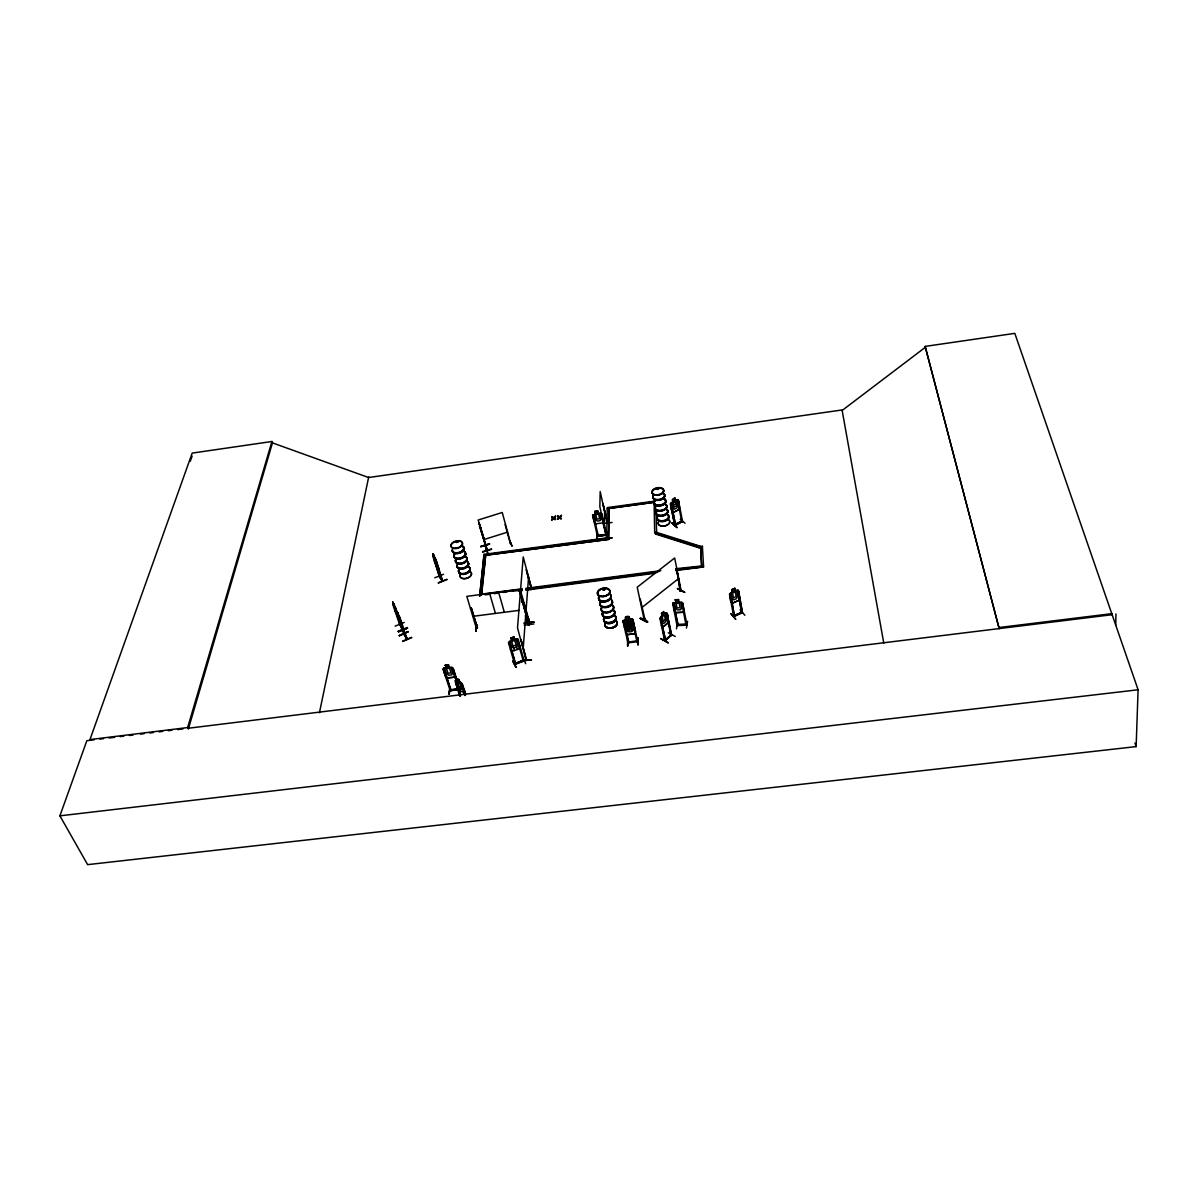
<?xml version="1.0" encoding="UTF-8"?>
<svg xmlns="http://www.w3.org/2000/svg" width="1198" height="1198" viewBox="0 0 1198 1198"><rect width="100%" height="100%" fill="white"/><g stroke="black" fill="none" stroke-linecap="round" stroke-linejoin="round"><path stroke-width="1.5" d="M602.564 539.444L611.849 538.022L605.649 539.01M607.73 523.286L602.908 503.669L607.686 523.301M626.015 619.411C622.705 616.116 630.927 614.709 629.264 619.156L631.631 618.692L622.87 620.729L627.947 642.892L637.935 641.634M634.401 626.299L633.937 628.935L626.12 629.923L624.398 627.572M627.692 639.013L627.677 646.156L627.692 639.358M624.248 622.211L623.319 622.571L624.248 622.211L628.965 642.517M622.87 620.804L626.135 619.561L625.566 616.94M598.401 535.581L606.547 534.473L597.443 535.476M606.862 534.997L606.802 532.062M607.251 534.982L607.251 532.062M605.649 534.368L605.903 535.326L601.351 515.574L602.19 515.26M606.637 535.221L597.473 536.434L592.606 515.05L600.632 512.969L601.71 513.822M742.356 611.998L741.592 612.418M742.475 612.732L738.792 592.007L737.983 592.366L741.712 613.151L741.562 612.388M598.251 535.596L598.311 536.375L593.894 516.413L593.04 516.533M603.283 520.261L602.894 522.882L595.72 523.811M597.428 533.05L596.918 539.295L597.383 533.065M595.466 513.687L594.912 511.246L597.982 510.812L598.461 513.418M654.063 501.228L607.266 507.608L606.697 539.04M608.509 538.786L609.018 508.446L608.644 539.399L483.917 555.468L608.644 539.399M742.311 612.552L734.374 615.532M604.346 526.701L604.646 511.426M94.238 739.81L86.84 740.708L59.9 815.838L87.619 864.642L1136.138 746.609L1138.1 689.778L1014.811 333.358L925.155 346.402L999.162 628.591L925.155 346.402M1115.727 625.071L1115.967 613.93M510.797 543.682L510.603 542.979M533.904 623.963L524.17 625.101M668.065 622.96L668.184 619.83L668.065 622.96L662.629 627.378L661.401 625.431M526.686 659.604L526.027 659.08L526.236 660.398L517.521 627.872L520.366 592.471L529.172 625.311L523.406 604.795M529.112 623.993L529.291 625.161M524.08 603.987L529.022 622.78L523.601 602.235M531.897 588.892L531.613 588.068L531.238 588.802M529.022 622.151L528.917 621.537M526.626 570.892L531.867 589.326L526.91 589.446L536.39 587.829M531.807 589.386L523.212 556.935L520.516 590.494L529.486 622.136M531.642 588.143L531.358 589.461L526.132 569.709M525.398 615.637L526.955 621.852L528.019 621.448M527.764 624.428L528.183 617.943M527.809 624.817L528.123 617.913M528.348 624.742L528.692 618.213M528.543 624.517L529.022 623.873M520.651 640.301L521.04 639.642L526.296 660.412M523.226 648.163L525.907 612.612M526.057 610.621L528.588 576.897M457.202 681.333L452.979 667.9L451.646 667.121L443.934 668.035L443.17 669.053L445.222 675.672L447.139 677.993L454.866 677.155L455.09 674.594M519.513 648.627L517.865 639.193L516.712 638.609L509.345 641.319L508.476 642.622L514.706 664.411L515.469 663.093M519.857 645.797L519.618 648.672L512.19 651.353L510.408 649.286M477.268 627.647L476.205 627.318L476.579 628.007M471.368 608.434L470.5 608.554L471.398 608.21L477.448 627.932M476.519 624.562L475.891 631.391L476.594 624.892M484.037 554.345L479.679 596.185L484.037 554.345L606.727 537.902L607.281 532.107M481.326 595.331L485.684 555.243L481.701 594.118M682.561 521.639L674.729 525.533L670.371 503.909L677.319 499.536L678.382 500.06L679.146 509.42L673.066 512.415M679.566 506.619L679.281 509.524L673.081 512.579L671.629 510.528L670.82 506.23L678.772 502.336M640.166 618.438C644.898 617.344 654.408 627.273 640.166 618.438L647.294 622.136M668.035 642.982L660.862 638.519M460.481 689.404L459.448 693.058L459.852 689.105M459.523 692.983L460.107 689.449M459.747 689.734L459.104 689.449M459.059 689.763L450.044 690.437M454.866 677.155L447.154 677.918M602.789 522.807L603.178 520.261M450.059 687.038L448.906 694.181L450.029 687.098M464.584 690.707L464.524 692.893L458.804 690.153L457.142 687.367L455 680.704L457.277 681.078L456.393 681.273L452.604 669.562L453.503 669.472L457.232 681.093M450.388 686.664L449.31 694.076M458.864 689.749C456.917 687.278 449.025 691.875 449.879 689.674M453.503 669.472L452.559 669.817M450.912 689.614L458.729 688.985M459.867 689.644L450.104 690.737L451.152 690.333M685.945 625.236L686.035 624.158L686.169 624.922M686.454 628.037L687.577 621.268M448.576 664.965L445.282 665.234L448.576 664.965L449.295 667.541L451.227 668.11L452.709 672.722L451.706 674.878L448.621 675.208L446.345 673.411L444.832 668.798L446.225 667.795L445.416 665.309M675.687 612.522L674.01 610.067L675.627 612.612L683.414 612.298L683.953 609.677M677.903 625.536L673.965 604.855L673.006 605.125L673.92 605.08M682.066 604.526L682.98 604.481L682.066 604.526L686.05 625.221M443.949 667.96L443.05 669.038L450.208 690.707M444.533 670.685L443.619 670.775L444.533 670.685L451.002 690.587M676.466 628.83L677.574 622.032M678.008 624.532L686.933 624.188M442.661 580.925L436.147 560.08L433.032 555.078M675.627 612.612L683.414 612.223M678.607 599.614L675.268 599.764L678.607 599.614L679.011 602.265M679.101 602.175L680.853 602.968L681.782 607.7L680.524 609.797L677.424 609.917L675.373 607.955L674.429 603.223L675.912 602.309L675.417 599.764L675.912 602.384M442.017 580.701L439.636 576.223M433.122 557.025L439.501 576.852L433.077 555.408M734.838 588.428L732.053 589.656L732.487 592.216L729.537 594.403L730.66 601.201L732.173 603.328L739.076 600.198L738.342 590.494M732.173 603.328L739.136 600.258L739.63 597.323M625.521 632.379L627.213 634.715L635.015 633.592L633.892 624.278M635.015 633.667L635.494 631.047M404.46 634.446L397.451 615.053M403.951 634.116L403.876 633.922M402.333 629.384L402.094 628.68M400.042 624.158L399.877 625.146L393.004 605.17M658.016 489.353L658.196 488.499M657.807 494.774L657.552 494.759M657.058 488.874L657.837 488.574L657.103 488.799M657.193 488.769L658.151 489.308M513.133 661.221L516.113 667.331L512.729 661.431M319.432 712.72L368.699 476.969M672.063 522.942L677.095 527.629L672.123 522.882M677.02 527.554L672.078 523.286M604.331 589.102L603.058 589.371L604.735 589.581M603.867 595.646L604.151 596.125M603.193 589.745L603.822 588.907M681.542 521.31L674.414 524.664L675.313 524.215M674.564 525.383L682.441 521.429L681.617 520.98M730.915 613.496L735.797 619.381L730.96 613.81M399.907 624.428L403.007 629.684L395.924 608.584L392.944 603.208L400.297 624.922M487.361 550.541L479.065 523.077L479.679 524.604M524.035 660.218L514.646 663.662M524.245 660.937L523.226 661.311M271.931 441.493L272.455 442.871L188.341 729.043L187.637 727.56L271.931 441.493L192.189 453.099L89.97 739.57L187.637 727.56M397.032 612.867L400.147 618.078L399.428 616.7M741.502 612.403L742.101 611.849L733.326 616.536M733.206 615.787L734.284 615.577M733.311 615.712L741.397 612.642M733.476 616.401L734.494 616.281L730.9 595.75L729.911 595.915L730.9 595.75M456.827 547.815L455.989 548.235M439.561 576.268L433.167 555.138M529.216 625.221L529.082 624.443M190.257 461.26L192.129 456.153M486.717 550.286L487.182 551.365L478.167 520.007L502.247 512.489L510.797 543.952M479.5 526.266L487.257 550.556M485.19 546.063L485.325 545.24M671.569 634.431L670.7 635.584L667.226 614.574L671.749 635.12M665.429 639.582L665.534 640.376L661.011 619.71L664.89 640.81L670.865 635.195L665.339 639.627M462.638 688.101L462.039 689.524L457.891 685.915L452.604 669.562M680.299 590.809L681.003 589.985L680.434 590.494M680.105 590.344L680.449 591.333L680.898 590.599M681.153 590.779L674.684 557.983L637.216 587.215L644.239 620.07L644.599 618.587M662.105 615.922L661.131 617.719L662.12 622.466L663.677 623.544L665.818 621.762L666.552 618.797L665.579 614.065L664.246 614.155L663.782 611.459L661.491 613.361L662.105 615.952M632.17 624.428L630.957 626.659L627.842 627.048L625.73 625.251M523.93 660.248L522.987 660.323L523.945 659.963M514.721 663.647L514.945 664.411L524.155 660.937L518 639.193M517.506 641.02L518.479 640.9L517.506 641.02L523.421 661.281L522.927 660.293M514.736 664.141L524.05 660.727M509.809 643.835L515.604 664.156L509.914 644.045L508.94 644.15L509.914 644.045M514.526 663.407L515.619 663.512M670.431 503.954L671.15 502.576M604.646 589.745L604.062 588.892M657.672 488.604L657.582 489.383M660.877 638.923L668.424 642.712M647.579 621.912L640.436 618.168M456.258 542.35L457.965 541.691M627.707 642.203L637.77 640.66M407.035 638.489L404.19 633.982L407.2 639.178L407.021 638.369M406.347 638.19L407.035 638.699M442.391 580.311L439.337 576.343M442.631 580.985L439.232 576.148M675.522 500.42L675.043 497.949L672.392 499.252L672.677 507.862L674.384 509.18L676.855 507.952L677.798 505.331L676.93 500.719L675.447 500.554M671.629 635.225L664.89 640.81M665.189 639.343L664.486 639.927M664.635 640.571L659.993 618.677L660.532 617.135C665.234 610.695 668.709 611.849 668.095 619.875M665.534 640.316L661.011 619.71M451.077 690.617L444.563 670.431M644.779 618.872L643.895 619.156L644.644 618.797M643.82 619.216L644.943 619.546L640.301 599.105M732.427 592.156L731.094 593.669L731.903 598.446L733.73 599.824L736.5 598.596L737.639 595.9L736.845 591.138L735.213 590.943L734.778 588.368M675.612 525.128L671.554 505.077L675.447 524.934M559.361 517.401L557.549 519.213L559.361 517.401L561.263 518.704L559.766 517.027L561.353 515.35L559.87 517.431L561.263 518.704M553.491 518.195L551.679 520.007L553.491 518.195L555.393 519.498L553.91 517.836L555.513 516.143L554.015 518.225L555.393 519.498M561.458 515.754L559.526 517.192L561.353 515.35M555.602 516.548L553.671 517.985L555.513 516.143M623.978 625.641L625.027 624.607L632.739 623.559L633.997 624.308M624.098 625.656L627.123 624.233L626.554 621.702M686.888 624.428L678.038 624.742M677.933 624.802L677.02 625.581L672.647 603.268L681.392 602.01L682.62 602.938L687.038 625.161L677.199 625.566M557.444 518.809L559.017 517.147L557.609 515.859L559.436 516.787M557.549 519.213L559.017 517.147M511.516 640.616L510.183 642.023L511.516 646.665L513.657 648.073L516.593 646.98L517.611 644.419L516.293 639.777L514.481 639.522M551.589 519.603L553.162 517.955L551.754 516.667L553.581 517.581M551.679 520.007L553.162 517.955M699.138 547.845L700.066 546.138L656.504 532.361L654.677 532.616L700.186 546.767L699.138 547.845L655.561 534.038L656.504 532.361L655.561 534.038M484.995 545.659L486.882 550.676M604.002 589.985L602.864 589.82L604.556 589.641M672.752 603.373L673.68 602.474M658.586 489.113L657.627 489.473M636.752 640.795L637.022 641.814L632.379 621.178L633.308 621.073L632.379 621.178M637.74 640.945L637.725 641.739L632.903 619.471L635.374 631.047M628.815 642.802L628.651 641.784M403.726 634.071L406.916 639.358L398.11 614.694L400.626 620.834M461.32 682.875L462.383 684.118L459.583 682.141L458.909 679.521L456.453 678.397M462.668 685.87L465.318 694.211M455.584 680.224L461.38 682.86M459.613 695.813L455.569 682.261L460.526 695.903M460.287 696.128L456.243 682.575M526.835 620.864L527.824 620.729M526.925 621.103L527.704 620.968M527.06 621.822L528.004 621.672M457.516 542.29L456.483 542.469M477.074 627.482L476.34 627.587M477.298 628.186L476.385 628.321L466.816 596.364L519.048 589.536L522.283 601.276M449.804 689.719L450.807 689.614M675.298 636.482L668.229 632.784M664.635 640.675L671.329 634.97M662.659 627.243L667.915 622.885M670.97 635.719L667.496 614.709M664.336 614.2L665.938 612.867M455.719 680.254L459.867 695.589M684.612 592.456L677.364 588.458L684.582 592.022M680.15 591.198L676.87 570.383L680.509 591.258M641.649 607.745L678.682 578.514M515.964 667.331L513.088 660.892M925.23 347.375L842.059 410.525M676.885 624.562L677.903 624.532M676.99 624.562L687.068 624.922M625.775 625.446L627.243 624.383M626.135 619.486L624.652 620.534L626.824 630.133L628.95 631.9L632.05 631.496L633.263 629.264L631.121 619.71L629.264 619.081L628.785 616.446M681.647 521.01L681.632 521.834M526.641 660.293L521.04 639.642M665.04 640.78L664.516 639.852M734.329 616.386L730.735 595.556M644.374 618.662L644.928 619.516M680.674 590.674L676.87 570.383M505.107 524.589L510.378 543.787M682.575 521.669L678.382 500.06M603.388 589.326L603.957 589.85M660.652 510.677L661.416 510.543M671.359 635.015L666.792 613.032M457.396 542.365C457.711 540.523 455.554 542.874 458.055 541.96M524.065 661.011L523.811 659.993M680.254 519.198L685.061 523.226M671.719 505.227L670.82 505.436L674.818 525.488M682.695 521.534L681.812 521.984L677.978 501.872L678.697 501.513M627.677 645.782L627.752 638.968M740.079 609.812L744.871 615.278M733.58 615.922L733.64 616.73L742.386 612.777L738.432 590.404L735.347 590.869L734.868 588.233L731.888 589.551L732.367 592.186M738.387 590.554L737.294 590.015L730.451 593.04L729.642 594.388L733.715 616.671M737.983 592.366L738.971 592.186M411.588 637.321L402.543 641.185M402.723 641.499L411.753 637.621M399.773 624.652L402.753 628.845M398.26 631.316L407.23 627.482M407.515 628.111L398.23 631.286M398.545 631.96L407.5 628.066L398.38 631.66M399.278 635.494L408.278 631.616L399.428 635.898M399.248 635.614L408.278 631.616M397.886 613.077L406.991 638.729M398.635 616.94L396.134 612.927M400.417 622.346C396.164 612.747 404.415 631.616 402.318 624.517M395.115 626.135L404.16 622.451M402.258 624.622L400.117 618.063M404.43 634.491L392.674 601.935L394.037 604.556M446.989 579.547L438.154 582.977L446.839 579.308M393.798 603.597L394.621 606.023M396.942 612.223L397.077 613.301L393.603 604.316M396.418 611.369L393.932 605.26L395.325 607.191M395.939 608.599L395.22 607.236M438.603 568.436C428.06 549.403 440.924 574.711 438.154 566.489M434.799 577.795L443.545 574.276M435.578 558.747L438.453 568.361M434.005 555.288L442.332 581.195L439.127 576.448M681.797 521.265L675.088 524.26M510.707 638.145L513.882 636.962L510.707 638.145L514.361 650.544M511.756 641.439L514.706 640.361M513.088 646.081L516.038 645.003M525.697 663.692L522.777 657.672M509.689 540.792L512.115 546.288L509.809 541.107M482.539 551.694L491.45 548.969M479.455 524.619L480.937 528.348M480.383 527.165L487.496 551.275M481.296 531.043L483.692 537.992L481.207 530.849M483.108 536.165L483.588 538.022M483.767 539.609L507.608 532.122M489.473 543.697L480.608 546.483L489.578 544.102M489.548 543.967L480.727 546.887M684.657 592.336L677.529 588.757M741.697 613.121L738.148 592.546M514.631 663.707L522.882 660.353M597.517 535.431L597.473 536.434M686.813 625.206L686.798 624.173M602.789 523.481L612.043 522.508M598.146 535.641L597.338 535.746M597.577 536.225L606.742 534.952L606.383 534.233M612.792 507.488L618.198 506.739M621.792 506.26L636.198 504.298M639.792 503.804L654.183 501.842M654.093 502.306L607.251 508.686L654.108 502.306L654.677 532.616M551.754 516.667L553.671 517.985M557.609 515.859L559.526 517.192M602.474 538.935L611.759 537.662M605.649 538.965L611.834 537.977M484.217 554.944L495.193 553.476M498.862 552.982L504.343 552.248M508.012 551.754L539.13 547.591M542.784 547.097L557.429 545.135M561.098 544.641L566.594 543.907M570.248 543.413L575.744 542.679M579.398 542.185L594.043 540.223M597.712 539.744L606.937 538.426M526.88 589.296L536.375 588.023M521.564 601.71L522.448 601.591L521.549 601.935M626.554 621.777L629.893 621.253L630.358 623.888L632.215 624.577M626.674 621.852L629.804 621.433M632.739 623.559L630.462 623.859M627.363 625.206L629.549 627.198L631.78 624.532L630.328 627.677L633.173 630.373L629.744 628.321L628.456 630.987L627.378 631.061L628.965 627.887L626.195 625.266L630.552 624.802M700.501 546.273L702.477 546.647L700.62 546.902L701.699 567.178L700.62 546.902M476.49 628.052L477.343 627.947M524.23 623.005L534.038 622.106L524.23 623.065M475.95 631.331L476.579 624.547M634.91 633.517L627.213 634.715M522.148 588.802L481.461 594.133L485.34 594.253M525.847 588.323L660.832 570.667M675.627 568.736L701.639 565.965M490.881 593.534L494.579 593.04M500.135 592.321L505.676 591.587M509.375 591.108L513.073 590.629M518.614 589.895L522.313 589.416M527.854 588.697L540.792 587.005M544.491 586.511L550.047 585.792M553.746 585.313L559.286 584.579M562.985 584.1L568.526 583.381M572.225 582.887L577.765 582.168M581.464 581.689L587.02 580.955M590.719 580.476L596.26 579.757M599.958 579.263L605.499 578.544M609.198 578.065L614.754 577.331M618.438 576.852L623.993 576.118M627.692 575.639L633.233 574.92M636.932 574.426L640.63 573.947M644.329 573.468L651.727 572.494M655.411 572.015L659.11 571.536M675.747 569.35L679.446 568.87M683.145 568.391L686.843 567.912M692.384 567.178L696.083 566.699M485.04 594.852L488.739 594.373M494.295 593.639L497.994 593.16M503.534 592.426L507.248 591.947M512.789 591.228L522.043 590.015M525.757 589.521L657.163 572.345M675.672 569.934L703.585 566.924L675.792 570.562M518.509 591.108L522.223 590.629M525.922 590.135L655.441 573.213M472.851 616.341L519.063 610.366M521.37 660.637L531.448 659.739L521.385 660.697M627.393 625.042L630.507 624.637M626.12 629.849L633.937 628.935M638.07 644.853L637.89 637.725M999.117 627.527L1112.088 613.631M99.793 739.121L103.492 738.672M109.033 737.983L114.589 737.309M120.144 736.62L123.843 736.171M129.384 735.482L133.083 735.033M140.48 734.119L144.179 733.67M149.735 732.981L153.434 732.532M158.99 731.843L162.688 731.394M168.229 730.705L171.928 730.256M177.484 729.582L183.039 728.893M188.58 728.204L1112.073 614.709M59.9 815.838L1138.1 689.778M433.601 556.201L433.107 553.79M636.782 641.05L636.917 641.829M402.633 629.759L399.368 623.993M404.04 634.566L394.891 606.862M606.682 537.543L607.042 538.381M393.423 604.406L392.779 601.89M655.441 533.424L699.018 547.231M665.863 612.837L666.807 613.166M598.461 513.358L600.168 513.957L601.201 518.524L600.123 520.696L597.263 521.085L595.286 519.348L594.238 514.796L595.586 513.762L595.032 511.306M272.455 442.871L368.595 477.523L842.074 409.971L883.765 643.086M677.304 499.641L678.308 500.135M661.491 613.361L662.195 615.967L659.903 618.707M631.631 618.692L632.903 619.531M600.632 512.969L601.8 513.717L607.356 538.336M442.227 581.12L434.11 556.995L436.491 562.97M557.699 516.263L559.122 517.551M551.859 517.057L553.266 518.345M559.451 517.806L560.529 518.809M553.596 518.599L554.674 519.603M510.513 649.241L512.28 651.308M445.237 675.582L447.198 677.903M607.221 523.556L600.198 491.539L599.839 506.724L607.042 538.681M595.72 523.885L594.103 521.609L592.606 514.99M661.476 625.476L662.749 627.288M730.765 601.141L732.218 603.223M434.035 555.408L432.957 553.686L437.09 564.887L437.015 563.764M433.661 555.258L434.29 556.216M392.839 603.253L393.558 604.496M397.601 612.957L398.2 614.26L396.852 611.354L397.811 613.121M399.144 618.348L401.27 622.765L401.135 621.702M481.401 530.864L482 532.451M491.554 549.313L482.659 552.113M1134.97 743.074L1136.138 746.609M482.524 534.578L482.315 533.305M445.282 665.234L446.21 667.87M481.985 532.631L481.087 530.025M462.233 685.346L465.423 695.349M465.183 695.574L458.909 679.521M462.383 684.043L465.573 693.986M471.398 608.21L477.433 628.156M489.623 593.384L495.448 613.421M498.608 592.216L504.343 612.268M513.837 636.902L517.296 649.451M487.915 553.461L485.939 548.25L487.975 553.776M522.912 603.552L528.842 625.356M526.746 620.878L526.925 621.822M529.202 621.298L529.441 622.136M673.965 604.855L678.113 625.506M682.516 602.908L683.833 609.737M674.983 498.069L675.507 500.599M702.372 546.033L703.585 566.924M534.023 622.151L524.32 623.439M531.433 659.784L521.474 661.071M656.07 510.977L656.624 532.99M464.42 690.737L464.45 692.773M637.815 637.71L637.95 644.928M611.714 600.722A6.334 4.028 -13.1 0 1 610.246 606.098A6.334 4.028 -13.1 0 1 602.22 607.131A6.334 4.028 -13.1 0 1 600.932 602.115M611.714 600.348A6.424 4.088 -13.1 0 1 610.231 605.799A6.424 4.088 -13.1 0 1 602.085 606.847A6.424 4.088 -13.1 0 1 600.767 601.77M612.867 605.649A6.334 4.043 -13.1 0 1 611.399 611.04A6.334 4.043 -13.1 0 1 603.373 612.073A6.334 4.043 -13.1 0 1 602.085 607.042M612.777 605.23A6.334 4.043 -13.1 0 1 611.309 610.621A6.334 4.043 -13.1 0 1 603.283 611.654A6.334 4.043 -13.1 0 1 601.98 606.622M610.411 594.702A6.454 4.073 -13.1 0 1 605.649 601.516A6.454 4.073 -13.1 0 1 598.79 597.203M610.516 599.06A6.349 4.028 -13.1 0 1 611.145 604.226A6.349 4.028 -13.1 0 1 603.358 606.577A6.349 4.028 -13.1 0 1 600.063 602.235M610.426 595.077A6.364 4.028 -13.1 0 1 605.709 601.785A6.364 4.028 -13.1 0 1 598.955 597.547M611.654 600.063A6.424 4.088 -13.1 0 1 610.156 605.514A6.424 4.088 -13.1 0 1 602.01 606.562A6.424 4.088 -13.1 0 1 600.707 601.471M610.351 594.418A6.454 4.073 -13.1 0 1 605.574 601.216A6.454 4.073 -13.1 0 1 598.715 596.918M610.201 594.118A6.364 4.013 -13.1 0 1 606.293 600.632A6.364 4.013 -13.1 0 1 598.491 597.682M615.383 616.641A6.275 4.043 -13.1 0 1 613.93 622.017A6.29 4.043 -13.1 0 1 605.978 623.035A6.29 4.043 -13.1 0 1 604.676 618.003A6.275 4.043 -13.1 0 0 605.978 623.035A6.275 4.043 -13.1 0 0 613.93 622.017A6.29 4.043 -13.1 0 0 615.383 616.626M615.383 616.266A6.379 4.103 -13.1 0 1 613.93 621.732A6.379 4.103 -13.1 0 1 605.844 622.765A6.379 4.103 -13.1 0 1 604.526 617.659M616.431 621.073A6.29 4.058 -13.1 0 1 614.978 626.479A6.29 4.058 -13.1 0 1 607.012 627.497A6.29 4.058 -13.1 0 1 605.709 622.436A6.379 4.103 -13.1 0 1 604.466 617.374M616.371 620.953A6.26 4.043 -13.1 0 1 614.933 626.344A6.26 4.043 -13.1 0 1 606.997 627.348A6.26 4.043 -13.1 0 1 605.709 622.316A6.379 4.103 -13.1 0 0 613.855 621.448A6.379 4.103 -13.1 0 0 615.323 615.982M612.912 605.948A6.304 4.028 -13.1 0 1 611.459 611.309A6.304 4.028 -13.1 0 1 603.463 612.343A6.304 4.028 -13.1 0 1 602.16 607.326M616.446 621.283A6.26 4.043 -13.1 0 1 615.008 626.659A6.29 4.058 -13.1 0 1 607.057 627.677A6.29 4.058 -13.1 0 1 605.754 622.616A6.26 4.043 -13.1 0 0 607.072 627.647A6.26 4.043 -13.1 0 0 615.008 626.659A6.29 4.058 -13.1 0 0 616.461 621.253A6.26 4.043 -13.1 0 1 615.008 626.644A6.26 4.043 -13.1 0 1 607.072 627.647A6.26 4.043 -13.1 0 1 605.784 622.631M614.11 610.71A6.394 4.088 -13.1 0 1 612.642 616.176A6.394 4.088 -13.1 0 1 604.526 617.21A6.394 4.088 -13.1 0 1 603.223 612.118M614.11 611.085A6.304 4.043 -13.1 0 1 612.657 616.461A6.304 4.043 -13.1 0 1 604.661 617.494A6.304 4.043 -13.1 0 1 603.373 612.448M614.05 610.426A6.394 4.088 -13.1 0 1 612.567 615.892A6.394 4.088 -13.1 0 1 604.466 616.925A6.394 4.088 -13.1 0 1 603.148 611.819M613.9 610.141A6.304 4.043 -13.1 0 1 612.433 615.532A6.304 4.043 -13.1 0 1 604.436 616.551A6.304 4.043 -13.1 0 1 603.148 611.519M465.648 553.596A5.975 3.549 -16.5 0 1 459.448 559.047A5.975 3.549 -16.5 0 1 454.446 555.108M464.345 552.143A5.975 3.549 -16.5 0 1 465.168 552.787M464.315 551.784A6.05 3.594 -16.5 0 1 464.015 556.83A6.05 3.594 -16.5 0 1 456.064 558.553A6.05 3.594 -16.5 0 1 454.985 553.805M465.648 556.471A5.975 3.564 -16.5 0 1 465.693 561.158A5.975 3.564 -16.5 0 1 458.34 563.36A5.975 3.564 -16.5 0 1 455.749 559.436M465.588 556.366A5.945 3.549 -16.5 0 1 465.648 561.038A5.945 3.549 -16.5 0 1 458.31 563.24A5.945 3.549 -16.5 0 1 455.734 559.316M462.698 546.348A6.08 3.594 -16.4 0 1 460.002 552.757A6.08 3.594 -16.4 0 1 452.305 550.361M464.075 551.23A5.975 3.549 -16.5 0 1 464.135 555.902A5.975 3.549 -16.5 0 1 456.767 558.118A5.975 3.549 -16.5 0 1 454.177 554.195M462.742 546.707A5.99 3.534 -16.4 0 1 460.077 553.027A5.99 3.534 -16.4 0 1 452.485 550.661M464.24 551.499A6.05 3.594 -16.5 0 1 464.285 556.246A6.05 3.594 -16.5 0 1 456.812 558.478A6.05 3.594 -16.5 0 1 454.192 554.509M462.623 546.078A6.08 3.594 -16.4 0 1 459.912 552.473A6.08 3.594 -16.4 0 1 452.23 550.077M463.297 546.438A5.99 3.534 -16.4 0 1 459.059 552.368A5.99 3.534 -16.4 0 1 452.215 549.762M461.335 545.375A5.99 3.534 -16.4 0 1 462.458 545.794M468.897 567.448A5.93 3.564 -16.5 0 1 468.628 572.449A5.93 3.564 -16.5 0 1 460.826 574.127A5.93 3.564 -16.5 0 1 459.762 569.424M468.867 567.103A6.005 3.609 -16.5 0 1 468.927 571.865A6.005 3.609 -16.5 0 1 461.529 574.082A6.005 3.609 -16.5 0 1 458.909 570.083M460.361 574.666A5.93 3.579 -16.5 0 0 462.937 578.619A5.93 3.579 -16.5 0 0 470.245 576.433A5.93 3.579 -16.5 0 0 470.17 571.716A5.9 3.564 -16.5 0 1 470.2 576.313A5.9 3.564 -16.5 0 1 462.922 578.499A5.9 3.564 -16.5 0 1 460.346 574.561M465.827 557.16A5.945 3.549 -16.5 0 1 465.887 561.832A5.945 3.549 -16.5 0 1 458.549 564.033A5.945 3.549 -16.5 0 1 455.974 560.11M465.767 556.86A5.975 3.564 -16.5 0 1 465.812 561.562A5.975 3.564 -16.5 0 1 458.46 563.764A5.975 3.564 -16.5 0 1 455.869 559.825M468.119 562.401A6.02 3.609 -16.5 0 1 463.881 568.436A6.02 3.609 -16.5 0 1 456.962 565.755M468.628 566.564A5.93 3.564 -16.5 0 1 468.703 571.251A5.93 3.564 -16.5 0 1 461.395 573.453A5.93 3.564 -16.5 0 1 458.804 569.514M468.133 562.761A5.945 3.564 -16.5 0 1 463.955 568.691A5.945 3.564 -16.5 0 1 457.142 566.055M468.777 566.819A6.005 3.609 -16.5 0 1 468.852 571.581A6.005 3.609 -16.5 0 1 461.44 573.812A6.005 3.609 -16.5 0 1 458.819 569.814M468.029 562.132A6.035 3.609 -16.5 0 1 463.791 568.151A6.035 3.609 -16.5 0 1 456.887 565.471M466.052 561.038A6.035 3.609 -16.5 0 1 467.19 561.473M467.864 561.862A5.945 3.564 -16.5 0 1 462.937 567.987A5.945 3.564 -16.5 0 1 457.187 564.168M665.654 500.674A5.945 3.519 -11.3 0 1 659.334 506.005A5.945 3.519 -11.3 0 1 654.902 501.288M664.096 499.296A5.945 3.519 -11.3 0 1 665.04 499.895M664.096 498.937A6.02 3.564 -11.3 0 1 664.561 503.744A6.02 3.564 -11.3 0 1 656.609 505.466A6.02 3.564 -11.3 0 1 654.767 500.944M665.968 504.568A5.93 3.534 -11.3 0 1 664.77 509.27A5.93 3.534 -11.3 0 1 657.223 510.288A5.93 3.534 -11.3 0 1 655.815 505.945M665.923 504.343A5.945 3.534 -11.3 0 1 664.725 509.03A5.945 3.534 -11.3 0 1 657.178 510.063A5.945 3.534 -11.3 0 1 655.77 505.721M664.591 494.774A6.035 3.564 -11.3 0 1 658.166 500.18A6.035 3.564 -11.3 0 1 653.659 495.403M663.018 493.381A6.035 3.564 -11.3 0 1 663.977 493.995M663.917 498.368A5.945 3.519 -11.3 0 1 664.381 503.115A5.945 3.519 -11.3 0 1 656.534 504.822A5.945 3.519 -11.3 0 1 654.722 500.36M664.576 495.133A5.96 3.519 -11.3 0 1 659.005 500.375A5.96 3.519 -11.3 0 1 653.224 496.676M663.018 493.756A5.96 3.519 -11.3 0 1 663.977 494.355M664.036 498.653A6.02 3.564 -11.3 0 1 664.516 503.459A6.02 3.564 -11.3 0 1 656.549 505.182A6.02 3.564 -11.3 0 1 654.707 500.659M662.958 493.097A6.035 3.564 -11.3 0 1 663.422 497.904A6.035 3.564 -11.3 0 1 655.456 499.641A6.035 3.564 -11.3 0 1 653.614 495.118M662.838 492.812A5.96 3.519 -11.3 0 1 663.303 497.559A5.96 3.519 -11.3 0 1 655.426 499.267A5.96 3.519 -11.3 0 1 653.614 494.819M668.08 515.559A5.9 3.534 -11.2 0 1 663.947 521.459A5.9 3.534 -11.2 0 1 657.447 517.85M668.095 515.2A5.975 3.594 -11.2 0 1 664.65 520.995A5.975 3.594 -11.2 0 1 657.133 518.494M668.978 520.097A5.9 3.549 -11.2 0 1 664.845 526.027A5.9 3.549 -11.2 0 1 658.346 522.403M668.948 519.917A5.9 3.549 -11.2 0 1 664.8 525.847A5.9 3.549 -11.2 0 1 658.316 522.223M665.085 504.433A5.915 3.519 -11.3 0 1 665.549 509.18A5.915 3.519 -11.3 0 1 657.747 510.872A5.915 3.519 -11.3 0 1 655.935 506.41M665.04 504.148A5.93 3.534 -11.3 0 1 665.519 508.91A5.93 3.534 -11.3 0 1 657.672 510.618A5.93 3.534 -11.3 0 1 655.86 506.125M667.031 509.734A5.99 3.579 -11.3 0 1 665.833 514.496A5.99 3.579 -11.3 0 1 658.211 515.529A5.99 3.579 -11.3 0 1 656.789 511.127M667.9 514.631A5.9 3.534 -11.2 0 1 663.767 520.546A5.9 3.534 -11.2 0 1 657.268 516.937M667.016 510.093A5.915 3.534 -11.3 0 1 665.848 514.781A5.915 3.534 -11.3 0 1 658.331 515.799A5.915 3.534 -11.3 0 1 656.923 511.456M668.035 514.915A5.975 3.594 -11.2 0 1 663.842 520.92A5.975 3.594 -11.2 0 1 657.253 517.251M666.972 509.45A5.99 3.579 -11.3 0 1 665.774 514.212A5.99 3.579 -11.3 0 1 658.166 515.245A5.99 3.579 -11.3 0 1 656.744 510.842M666.852 509.165A5.915 3.534 -11.3 0 1 665.669 513.867A5.915 3.534 -11.3 0 1 658.151 514.885A5.915 3.534 -11.3 0 1 656.744 510.543M665.399 619.74L663.273 621.507L662.284 616.775L664.426 615.008L665.399 619.74M663.437 612.343L662.224 614.334L663.437 612.343M674.609 498.697L673.171 500.315L674.609 498.697M675.597 501.378L673.126 502.591L674.01 507.203L676.481 505.99L675.597 501.378M734.359 589.012L732.712 590.659L734.359 589.012M735.362 591.797L732.577 593.01L733.386 597.787L736.156 596.559L735.362 591.797M395.085 609.947L396.149 612.957L395.085 609.947M513.358 637.636L511.456 638.339L511.696 639.178L513.598 638.474L513.358 637.636M480.922 528.303L481.267 529.726L480.922 528.303M597.473 511.381L595.631 511.651L595.825 512.459L597.667 512.205L597.473 511.381M598.641 514.182L595.78 514.586L596.814 519.138L599.674 518.749L598.641 514.182M629.339 621.927L627.333 622.196L627.527 623.035L629.519 622.765L629.339 621.927M631.601 629.489L628.501 629.908L626.329 620.324L629.459 619.92L631.601 629.489M628.231 617.045L626.225 617.299L626.404 618.138L628.426 617.883L628.231 617.045M448.082 665.444L446.105 665.669L446.375 666.492L448.351 666.283L448.082 665.444M449.579 668.289L446.495 668.619L447.992 673.231L451.062 672.902L449.579 668.289M678.053 600.078L676.046 600.168L676.226 601.022L678.218 600.932L678.053 600.078M679.191 603.028L676.091 603.163L677.02 607.895L680.12 607.775L679.191 603.028M458.579 679.805L457.097 679.116L458.849 680.629L458.579 679.805M459.927 682.905L457.621 681.842L459.119 686.484L461.41 687.532L459.927 682.905M600.438 596.095A6.394 4.028 -13.1 0 0 609.932 591.303A6.394 4.028 -13.1 0 0 600.542 588.997A6.394 4.028 -13.1 0 0 600.438 596.095M600.572 596.544A6.364 4.013 -13.1 0 0 610.007 591.782A6.364 4.013 -13.1 0 0 600.677 589.491A6.364 4.013 -13.1 0 0 600.572 596.544M600.483 596.29A6.394 4.028 -13.1 0 0 609.977 591.498A6.394 4.028 -13.1 0 0 600.587 589.191A6.394 4.028 -13.1 0 0 600.483 596.29M613.72 621.088A6.275 4.028 -13.1 0 0 615.158 615.712A6.29 4.043 -13.1 0 1 613.735 621.088A6.29 4.043 -13.1 0 1 605.754 622.106A6.29 4.043 -13.1 0 1 604.451 617.075A6.275 4.028 -13.1 0 0 605.769 622.106A6.275 4.028 -13.1 0 0 613.72 621.088M453.323 548.025A6.02 3.534 -16.4 0 0 462.488 543.622A6.02 3.534 -16.4 0 0 454.147 541.601A6.02 3.534 -16.4 0 0 453.323 548.025M453.473 548.474A5.99 3.519 -16.4 0 0 462.608 544.072A5.99 3.519 -16.4 0 0 454.297 542.065A5.99 3.519 -16.4 0 0 453.473 548.474M654.947 494.714A5.975 3.519 -11.3 0 0 663.737 490.416A5.975 3.519 -11.3 0 0 654.797 488.574A5.975 3.519 -11.3 0 0 654.947 494.714M655.051 495.163A5.96 3.504 -11.3 0 0 663.797 490.881A5.96 3.504 -11.3 0 0 654.902 489.039A5.96 3.504 -11.3 0 0 655.051 495.163M654.992 494.909A5.975 3.519 -11.3 0 0 663.767 490.596A5.975 3.519 -11.3 0 0 654.827 488.754A5.975 3.519 -11.3 0 0 654.992 494.909"/></g></svg>
